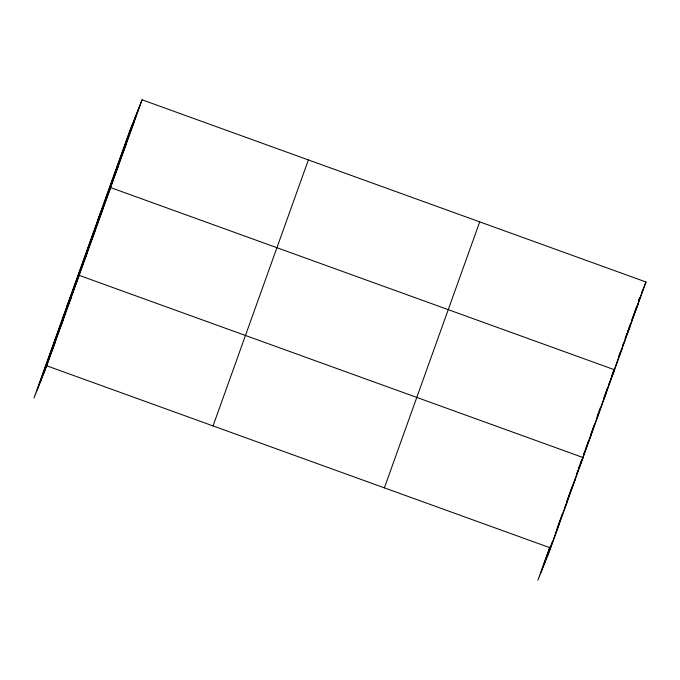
<?xml version="1.0" encoding="UTF-8"?>
<svg xmlns="http://www.w3.org/2000/svg" width="680" height="680" viewBox="0 0 680 680"><rect width="100%" height="100%" fill="white"/><g stroke="black" fill="none" stroke-linecap="round" stroke-linejoin="round"><path stroke-width="1.02" d="M37.205 389.903L132.541 123.913M40.511 381.556L135.847 115.575M43.715 373.456L139.052 107.474M142.086 99.807L129.336 132.013L34 398.004L46.75 365.798L142.086 99.807L646 281.996L550.664 547.986L537.914 580.193L549.89 546.771M213.044 425.918L308.38 159.928M384.37 487.866L479.706 221.875M541.119 572.092L549.924 547.519M544.425 563.745L552.177 542.121M557.107 528.36L560.277 519.512M560.635 518.534L562.394 513.612M566.619 501.823L568.378 496.901M568.735 495.924L571.906 487.075M576.836 473.314L577.906 470.322M578.986 467.33L581.485 460.343M583.627 454.359L584.707 451.367M585.063 450.373L588.277 441.396M590.427 435.412L592.212 430.423M592.569 429.428L594.354 424.439M597.218 416.457L600.432 407.481M604.01 397.511L607.223 388.526M611.515 376.558L614.014 369.58M618.307 357.612L620.092 352.623M622.6 345.644L623.67 342.652M625.098 338.657L626.892 333.668M627.963 330.675L630.462 323.697M631.89 319.71L636.539 306.74M638.69 300.755L639.761 297.764L638.766 300.262M547.63 555.654L563.839 510.433M595.774 421.328L580.406 464.219L583.083 457.546L79.169 275.357L66.41 307.564M603.279 400.384L596.13 420.325L598.808 413.661M642.965 289.663L603.636 399.381L606.67 391.723M131.189 129.412L134.224 121.754M123.318 151.359L126.353 143.692M115.456 173.306L118.49 165.639M97.877 219.793L110.627 187.587L614.542 369.775L610.223 380.681M99.73 217.192L102.765 209.525M91.859 239.13L94.894 231.472M83.997 261.077L87.031 253.41M68.025 305.635L71.06 297.968M59.925 328.236L62.959 320.577M51.825 350.846L54.859 343.188M641.682 292.901L646 281.996M635.103 311.61L638.137 303.943M627.232 333.548L630.266 325.89M619.369 355.495L622.404 347.828M608.94 383.92L609.9 381.488M587.911 443.267L590.946 435.608M579.079 467.644L580.048 465.213L564.188 509.447L566.873 502.767M571.939 487.823L574.974 480.156M555.73 533.043L558.764 525.376M46.75 365.798L550.664 547.986"/></g></svg>
